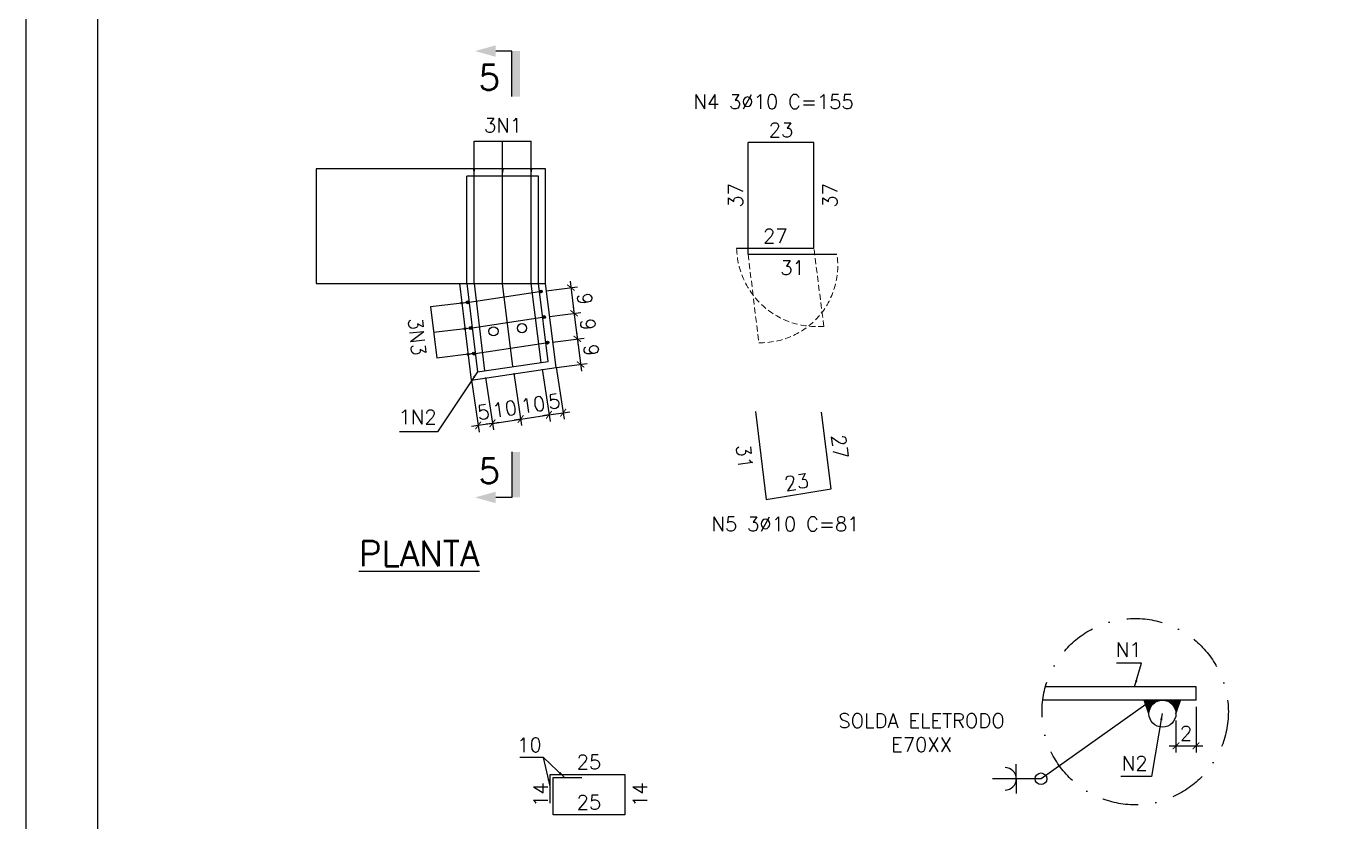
# Model space of a CAD drawing. Header units: centimetres. Extents: x 1658 to 19651, y 8082 to 11444.
# Drawn here: x 12168 to 13533, y 8997 to 9829 of the extents above; entities that cross this region are included whole.
import ezdxf

# ---------------------------------------------------------------- set-up
doc = ezdxf.new("R2010")
doc.units = ezdxf.units.CM
doc.header["$LTSCALE"] = 50
doc.header["$MEASUREMENT"] = 0
doc.header["$PDMODE"] = 67
for name, pattern in [('DASHDOT2', [0.5, 0.25, -0.125, 0, -0.125]), ('DASHED', [0.75, 0.5, -0.25]), ('HIDDEN', [0.375, 0.25, -0.125])]:
    doc.linetypes.add(name, pattern=pattern)
doc.layers.add('10 TRACEJADO', color=1, linetype='DASHED', lineweight=13)
for name, color, linetype in [('FORMATO-PRECON', 2, 'Continuous'), ('HACHURAS-PRECON', 1, 'Continuous'), ('IND- CORTE-PRECON', 4, 'Continuous'), ('LINHA-01-PRECON', 1, 'Continuous'), ('LINHA-02-PRECON', 2, 'Continuous'), ('LINHA-03-PRECON', 3, 'Continuous'), ('LINHA-04-PRECON', 4, 'Continuous'), ('TEXTO-20-PRECON', 2, 'Continuous'), ('TEXTO-35-PRECON', 5, 'Continuous'), ('X1', 2, 'Continuous')]:
    doc.layers.add(name, color=color, linetype=linetype)
doc.styles.add('PRECON-ROMANS', font='romans.shx')
doc.styles.add('ROMANS', font='ROMANS.SHX', dxfattribs={"oblique": 15, "height": 3})
doc.styles.get("Standard").update_dxf_attribs({"font": 'romans.shx'})
doc.dimstyles.new('ESC50-50', dxfattribs={"dimscale": 50, "dimtxt": 0.2, "dimasz": 0.15, "dimexe": 0.15, "dimexo": 0.15, "dimgap": 0.08, "dimtad": 1, "dimdec": 1, "dimzin": 12, "dimdsep": 46, "dimtxsty": 'Standard', "dimblk": 'ARCHTICK', "dimcen": 0.09, "dimdle": 0.15, "dimclrd": 256, "dimclre": 256, "dimclrt": 2, "dimazin": 3, "dimtfac": 1, "dimtdec": 1, "dimtmove": 1, "dimatfit": 2, "dimfxl": 0.15, "dimtolj": 1, "dimtzin": 0, "dimarcsym": 0})
doc.dimstyles.new('ESC75-25', dxfattribs={"dimscale": 0, "dimtxt": 15, "dimasz": 7, "dimexe": 7, "dimexo": 7, "dimgap": 5.5, "dimtad": 1, "dimdec": 1, "dimlfac": 0.333333, "dimdsep": 46, "dimtxsty": 'Standard', "dimblk": 'ARCHTICK', "dimcen": 0.1, "dimdle": 7, "dimclrd": 256, "dimclre": 256, "dimclrt": 2, "dimadec": 0, "dimazin": 0, "dimtfac": 1, "dimtdec": 1, "dimtix": 1, "dimtmove": 2, "dimatfit": 3, "dimfxl": 1, "dimarcsym": 0})
doc.dimstyles.new('ESC75-75', dxfattribs={"dimscale": 0, "dimtxt": 15, "dimasz": 7, "dimexe": 7, "dimexo": 7, "dimgap": 5.5, "dimtad": 1, "dimdec": 1, "dimdsep": 46, "dimtxsty": 'Standard', "dimblk": 'ARCHTICK', "dimcen": 0.1, "dimdle": 7, "dimclrd": 256, "dimclre": 256, "dimclrt": 2, "dimadec": 0, "dimazin": 0, "dimtfac": 1, "dimtdec": 1, "dimtix": 1, "dimtmove": 2, "dimatfit": 3, "dimfxl": 1, "dimarcsym": 0})

# ---------------------------------------------------------------- blocks, each defined once
blk = doc.blocks.new('A$C2E607E54')
at = {"layer": 'FORMATO-PRECON'}
blk.add_lwpolyline([(0, 4200), (2970, 4200), (2970, 0), (0, 0)], close=True, dxfattribs=at)
at = {"layer": 'FORMATO-PRECON', "color": 6}
blk.add_lwpolyline([(100, 3950), (2870, 3950), (2870, 100), (100, 100)], close=True, dxfattribs=at)
blk = doc.blocks.new('*D311')
at = {"layer": 'Defpoints', "color": 0, "linetype": 'Continuous', "transparency": 16777216}
for p in [(12924, 9707.7), (12993, 9707.7), (12993, 9707.7)]:
    blk.add_point(p, dxfattribs=at)
at = {"layer": 'LINHA-01-PRECON', "color": 2, "linetype": 'Continuous', "transparency": 16777216, "insert": (12958.5, 9720.7), "char_height": 15, "attachment_point": 5}
blk.add_mtext('23', dxfattribs=at)
blk = doc.blocks.new('_ArchTick')
at = {"color": 0, "linetype": 'ByBlock', "const_width": 0.15}
blk.add_lwpolyline([(-0.5, -0.5), (0.5, 0.5)], dxfattribs=at)
blk = doc.blocks.new('*D312')
at = {"layer": 'Defpoints', "color": 0, "linetype": 'Continuous', "transparency": 16777216}
for p in [(12924, 9707.7), (12924, 9596.7), (12924, 9596.7)]:
    blk.add_point(p, dxfattribs=at)
at = {"layer": 'LINHA-01-PRECON', "color": 2, "linetype": 'Continuous', "transparency": 16777216, "insert": (12911, 9652.2), "char_height": 15, "attachment_point": 5, "rotation": 90}
blk.add_mtext('37', dxfattribs=at)
blk = doc.blocks.new('*D313')
at = {"layer": 'Defpoints', "color": 0, "linetype": 'Continuous', "transparency": 16777216}
for p in [(12993, 9707.7), (12993, 9596.7), (12993, 9596.7)]:
    blk.add_point(p, dxfattribs=at)
at = {"layer": 'LINHA-01-PRECON', "color": 2, "linetype": 'Continuous', "transparency": 16777216, "insert": (13009.9, 9652.2), "char_height": 15, "attachment_point": 5, "rotation": 90}
blk.add_mtext('37', dxfattribs=at)
blk = doc.blocks.new('*D314')
at = {"layer": 'Defpoints', "color": 0, "linetype": 'Continuous', "transparency": 16777216}
for p in [(12912, 9596.7), (12993, 9596.7), (12993, 9596.7)]:
    blk.add_point(p, dxfattribs=at)
at = {"layer": 'LINHA-01-PRECON', "color": 2, "linetype": 'Continuous', "transparency": 16777216, "insert": (12952.5, 9609.7), "char_height": 15, "attachment_point": 5}
blk.add_mtext('27', dxfattribs=at)
blk = doc.blocks.new('*D315')
at = {"layer": 'Defpoints', "color": 0, "linetype": 'Continuous', "transparency": 16777216}
for p in [(12924, 9590.7), (12924, 9590.7), (13017, 9590.7)]:
    blk.add_point(p, dxfattribs=at)
at = {"layer": 'LINHA-01-PRECON', "color": 2, "linetype": 'Continuous', "transparency": 16777216, "insert": (12970.5, 9576.5), "char_height": 15, "attachment_point": 5}
blk.add_mtext('31', dxfattribs=at)
blk = doc.blocks.new('*D316')
at = {"layer": 'Defpoints', "color": 0, "linetype": 'Continuous', "transparency": 16777216}
for p in [(12931.7, 9426.2), (12942.8, 9333.9), (12942.8, 9333.9)]:
    blk.add_point(p, dxfattribs=at)
at = {"layer": 'LINHA-01-PRECON', "color": 2, "linetype": 'Continuous', "transparency": 16777216, "insert": (12920.2, 9378.7), "char_height": 15, "attachment_point": 5, "rotation": 276.8701}
blk.add_mtext('31', dxfattribs=at)
blk = doc.blocks.new('*D317')
at = {"layer": 'Defpoints', "color": 0, "linetype": 'Continuous', "transparency": 16777216}
for p in [(13000.8, 9425.3), (13010.8, 9345), (13010.8, 9345)]:
    blk.add_point(p, dxfattribs=at)
at = {"layer": 'LINHA-01-PRECON', "color": 2, "linetype": 'Continuous', "transparency": 16777216, "insert": (13019.9, 9389.3), "char_height": 15, "attachment_point": 5, "rotation": 277.1108}
blk.add_mtext('27', dxfattribs=at)
blk = doc.blocks.new('*D318')
at = {"layer": 'Defpoints', "color": 0, "linetype": 'Continuous', "transparency": 16777216}
for p in [(12942.8, 9333.9), (12942.8, 9333.9), (13010.8, 9345)]:
    blk.add_point(p, dxfattribs=at)
at = {"layer": 'LINHA-01-PRECON', "color": 2, "linetype": 'Continuous', "transparency": 16777216, "insert": (12974.7, 9352.3), "char_height": 15, "attachment_point": 5, "rotation": 9.2738}
blk.add_mtext('23', dxfattribs=at)
blk = doc.blocks.new('IND-CORTE-')
at = {"layer": 'IND- CORTE-PRECON', "color": 1}
for p, q in [((-11.2, 63.5), (-33.6, 63.5)), ((-11.2, 0), (-11.2, 63.5))]:
    blk.add_line(p, q, dxfattribs=at)
for points in [[(-33.6, 71.5), (-62.5, 63.5), (-33.6, 55.4)], [(0, 0), (-11.2, 0), (0, 63.5), (-11.2, 63.5)]]:
    blk.add_solid(points, dxfattribs=at)
at = {"layer": 'IND- CORTE-PRECON', "linetype": 'Continuous', "style": 'ROMANS', "flags": 8}
blk.add_attdef('B', (-57.7, 9.1), '', height=35, dxfattribs=at)
blk = doc.blocks.new('*D322')
at = {"layer": 'Defpoints', "color": 0, "transparency": 16777216}
for p in [(12677.8, 9473), (12648.2, 9468.6), (12686, 9418.2)]:
    blk.add_point(p, dxfattribs=at)
at = {"layer": 'LINHA-01-PRECON', "lineweight": -2, "transparency": 16777216}
for p, q in [((12649.3, 9461.7), (12657.5, 9406.8)), ((12678.8, 9466.1), (12687, 9411.3)), ((12656.5, 9413.7), (12686, 9418.2)), ((12686, 9418.2), (12692.9, 9419.2)), ((12656.5, 9413.7), (12649.5, 9412.7))]:
    blk.add_line(p, q, dxfattribs=at)
at = {"layer": 'LINHA-01-PRECON', "lineweight": -2, "transparency": 16777216, "xscale": 7, "yscale": 7, "zscale": 7}
for p, rotation in [((12656.5, 9413.7), 8.533724984726438), ((12686, 9418.2), 188.5337249847265)]:
    blk.add_blockref('_ArchTick', p, dxfattribs=dict(at, rotation=rotation))
at = {"layer": 'LINHA-01-PRECON', "color": 2, "transparency": 16777216, "insert": (12669.3, 9428.8), "char_height": 15, "attachment_point": 5, "rotation": 8.5337}
blk.add_mtext('10', dxfattribs=at)
blk = doc.blocks.new('*D323')
at = {"layer": 'Defpoints', "color": 0, "transparency": 16777216}
for p in [(12677.8, 9473), (12707.4, 9477.5), (12715.6, 9422.6)]:
    blk.add_point(p, dxfattribs=at)
at = {"layer": 'LINHA-01-PRECON', "lineweight": -2, "transparency": 16777216}
for p, q in [((12708.5, 9470.5), (12716.7, 9415.7)), ((12678.8, 9466.1), (12687, 9411.3)), ((12686, 9418.2), (12679.1, 9417.1)), ((12686, 9418.2), (12715.6, 9422.6)), ((12715.6, 9422.6), (12722.6, 9423.7))]:
    blk.add_line(p, q, dxfattribs=at)
at = {"layer": 'LINHA-01-PRECON', "lineweight": -2, "transparency": 16777216, "xscale": 7, "yscale": 7, "zscale": 7}
for p, rotation in [((12686, 9418.2), 8.533724984726357), ((12715.6, 9422.6), 188.5337249847264)]:
    blk.add_blockref('_ArchTick', p, dxfattribs=dict(at, rotation=rotation))
at = {"layer": 'LINHA-01-PRECON', "color": 2, "transparency": 16777216, "insert": (12698.9, 9433.3), "char_height": 15, "attachment_point": 5, "rotation": 8.5337}
blk.add_mtext('10', dxfattribs=at)
blk = doc.blocks.new('*D324')
at = {"layer": 'Defpoints', "color": 0, "transparency": 16777216}
for p in [(12707.4, 9477.5), (12722.3, 9479.3), (12730.5, 9424.8)]:
    blk.add_point(p, dxfattribs=at)
at = {"layer": 'LINHA-01-PRECON', "lineweight": -2, "transparency": 16777216}
for p, q in [((12708.5, 9470.5), (12716.7, 9415.7)), ((12723.3, 9472.4), (12731.5, 9417.9)), ((12715.6, 9422.6), (12708.7, 9421.6)), ((12715.6, 9422.6), (12730.5, 9424.8)), ((12730.5, 9424.8), (12737.4, 9425.9))]:
    blk.add_line(p, q, dxfattribs=at)
at = {"layer": 'LINHA-01-PRECON', "lineweight": -2, "transparency": 16777216, "xscale": 7, "yscale": 7, "zscale": 7}
for p, rotation in [((12730.5, 9424.8), 188.5337249847264), ((12715.6, 9422.6), 8.533724984726357)]:
    blk.add_blockref('_ArchTick', p, dxfattribs=dict(at, rotation=rotation))
at = {"layer": 'LINHA-01-PRECON', "color": 2, "transparency": 16777216, "insert": (12721.1, 9436.6), "char_height": 15, "attachment_point": 5, "rotation": 8.5337}
blk.add_mtext('5', dxfattribs=at)
blk = doc.blocks.new('*D325')
at = {"layer": 'Defpoints', "color": 0, "transparency": 16777216}
for p in [(12633.4, 9466), (12648.1, 9468.6), (12641.5, 9411.5)]:
    blk.add_point(p, dxfattribs=at)
at = {"layer": 'LINHA-01-PRECON', "lineweight": -2, "transparency": 16777216}
for p, q in [((12634.4, 9459), (12642.6, 9404.6)), ((12649.2, 9461.6), (12657.4, 9406.8)), ((12641.5, 9411.5), (12634.6, 9410.5)), ((12656.4, 9413.7), (12641.5, 9411.5)), ((12656.4, 9413.7), (12663.3, 9414.8))]:
    blk.add_line(p, q, dxfattribs=at)
at = {"layer": 'LINHA-01-PRECON', "lineweight": -2, "transparency": 16777216, "xscale": 7, "yscale": 7, "zscale": 7}
for p, rotation in [((12641.5, 9411.5), 8.533724984748618), ((12656.4, 9413.7), 188.5337249847486)]:
    blk.add_blockref('_ArchTick', p, dxfattribs=dict(at, rotation=rotation))
at = {"layer": 'LINHA-01-PRECON', "color": 2, "transparency": 16777216, "insert": (12647, 9425.5), "char_height": 15, "attachment_point": 5, "rotation": 8.5337}
blk.add_mtext('5', dxfattribs=at)
blk = doc.blocks.new('*D326')
at = {"layer": 'Defpoints', "color": 0, "transparency": 16777216}
for p in [(12705.6, 9551.5), (12741.9, 9528.9), (12709, 9524.7)]:
    blk.add_point(p, dxfattribs=at)
at = {"layer": 'LINHA-01-PRECON', "lineweight": -2, "transparency": 16777216}
for p, q in [((12712.6, 9552.4), (12745.5, 9556.5)), ((12737.7, 9562.6), (12742.8, 9521.9)), ((12716, 9525.6), (12748.9, 9529.8))]:
    blk.add_line(p, q, dxfattribs=at)
at = {"layer": 'LINHA-01-PRECON', "lineweight": -2, "transparency": 16777216, "xscale": 7, "yscale": 7, "zscale": 7}
for p, rotation in [((12738.6, 9555.7), 97.18993435918281), ((12741.9, 9528.9), 277.1899343591828)]:
    blk.add_blockref('_ArchTick', p, dxfattribs=dict(at, rotation=rotation))
at = {"layer": 'LINHA-01-PRECON', "color": 2, "transparency": 16777216, "insert": (12753.1, 9543.9), "char_height": 15, "attachment_point": 5, "rotation": 277.1899}
blk.add_mtext('9', dxfattribs=at)
blk = doc.blocks.new('*D327')
at = {"layer": 'Defpoints', "color": 0, "transparency": 16777216}
for p in [(12709, 9524.7), (12712.5, 9497.9), (12745.3, 9502.1)]:
    blk.add_point(p, dxfattribs=at)
at = {"layer": 'LINHA-01-PRECON', "lineweight": -2, "transparency": 16777216}
for p, q in [((12716, 9525.6), (12748.9, 9529.8)), ((12741.1, 9535.8), (12746.2, 9495.1)), ((12719.4, 9498.8), (12752.3, 9503))]:
    blk.add_line(p, q, dxfattribs=at)
at = {"layer": 'LINHA-01-PRECON', "lineweight": -2, "transparency": 16777216, "xscale": 7, "yscale": 7, "zscale": 7}
for p, rotation in [((12741.9, 9528.9), 97.18993435918244), ((12745.3, 9502.1), 277.1899343591825)]:
    blk.add_blockref('_ArchTick', p, dxfattribs=dict(at, rotation=rotation))
at = {"layer": 'LINHA-01-PRECON', "color": 2, "transparency": 16777216, "insert": (12756.5, 9517.1), "char_height": 15, "attachment_point": 5, "rotation": 277.1899}
blk.add_mtext('9', dxfattribs=at)
blk = doc.blocks.new('*D328')
at = {"layer": 'Defpoints', "color": 0, "transparency": 16777216}
for p in [(12712.5, 9497.9), (12716.5, 9471.2), (12748.7, 9475.3)]:
    blk.add_point(p, dxfattribs=at)
at = {"layer": 'LINHA-01-PRECON', "lineweight": -2, "transparency": 16777216}
for p, q in [((12719.4, 9498.8), (12752.3, 9503)), ((12744.4, 9509), (12749.6, 9468.4)), ((12723.4, 9472.1), (12755.6, 9476.2))]:
    blk.add_line(p, q, dxfattribs=at)
at = {"layer": 'LINHA-01-PRECON', "lineweight": -2, "transparency": 16777216, "xscale": 7, "yscale": 7, "zscale": 7}
for p, rotation in [((12745.3, 9502.1), 97.18993435918244), ((12748.7, 9475.3), 277.1899343591825)]:
    blk.add_blockref('_ArchTick', p, dxfattribs=dict(at, rotation=rotation))
at = {"layer": 'LINHA-01-PRECON', "color": 2, "transparency": 16777216, "insert": (12759.9, 9490.3), "char_height": 15, "attachment_point": 5, "rotation": 277.1899}
blk.add_mtext('9', dxfattribs=at)
blk = doc.blocks.new('*D333')
at = {"layer": 'Defpoints', "color": 0, "linetype": 'Continuous', "transparency": 16777216}
for p in [(12719.9, 9004.1), (12794.9, 9004.1), (12794.9, 9004.1)]:
    blk.add_point(p, dxfattribs=at)
at = {"layer": 'LINHA-01-PRECON', "color": 2, "linetype": 'Continuous', "transparency": 16777216, "insert": (12757.4, 9017.1), "char_height": 15, "attachment_point": 5}
blk.add_mtext('25', dxfattribs=at)
blk = doc.blocks.new('*D334')
at = {"layer": 'Defpoints', "color": 0, "linetype": 'Continuous', "transparency": 16777216}
for p in [(12794.9, 9046.2), (12794.9, 9046.2), (12794.9, 9004.1)]:
    blk.add_point(p, dxfattribs=at)
at = {"layer": 'LINHA-01-PRECON', "color": 2, "linetype": 'Continuous', "transparency": 16777216, "insert": (12810.9, 9025.1), "char_height": 15, "attachment_point": 5, "rotation": 90}
blk.add_mtext('14', dxfattribs=at)
blk = doc.blocks.new('*D335')
at = {"layer": 'Defpoints', "color": 0, "linetype": 'Continuous', "transparency": 16777216}
for p in [(12719.9, 9046.2), (12719.9, 9046.2), (12794.9, 9046.2)]:
    blk.add_point(p, dxfattribs=at)
at = {"layer": 'LINHA-01-PRECON', "color": 2, "linetype": 'Continuous', "transparency": 16777216, "insert": (12757.4, 9059.2), "char_height": 15, "attachment_point": 5}
blk.add_mtext('25', dxfattribs=at)
blk = doc.blocks.new('*D336')
at = {"layer": 'Defpoints', "color": 0, "linetype": 'Continuous', "transparency": 16777216}
for p in [(12719.9, 9046.2), (12719.9, 9046.2), (12719.9, 9004.1)]:
    blk.add_point(p, dxfattribs=at)
at = {"layer": 'LINHA-01-PRECON', "color": 2, "linetype": 'Continuous', "transparency": 16777216, "insert": (12706.9, 9025.1), "char_height": 15, "attachment_point": 5, "rotation": 90}
blk.add_mtext('14', dxfattribs=at)
blk = doc.blocks.new('*D339')
at = {"layer": 'Defpoints', "color": 0, "transparency": 16777216}
for p in [(13392.8, 9123.9), (13371.8, 9109.8), (13392.8, 9076.2)]:
    blk.add_point(p, dxfattribs=at)
at = {"layer": 'LINHA-01-PRECON', "lineweight": -2, "transparency": 16777216}
for p, q in [((13392.8, 9116.9), (13392.8, 9069.2)), ((13371.8, 9102.8), (13371.8, 9069.2)), ((13364.8, 9076.2), (13399.8, 9076.2))]:
    blk.add_line(p, q, dxfattribs=at)
at = {"layer": 'LINHA-01-PRECON', "lineweight": -2, "transparency": 16777216, "xscale": 7, "yscale": 7, "zscale": 7, "rotation": 180}
blk.add_blockref('_ArchTick', (13371.8, 9076.2), dxfattribs=at)
at = {"layer": 'LINHA-01-PRECON', "lineweight": -2, "transparency": 16777216, "xscale": 7, "yscale": 7, "zscale": 7}
blk.add_blockref('_ArchTick', (13392.8, 9076.2), dxfattribs=at)
at = {"layer": 'LINHA-01-PRECON', "color": 2, "transparency": 16777216, "insert": (13382.3, 9089.2), "char_height": 15, "attachment_point": 5}
blk.add_mtext('2', dxfattribs=at)

msp = doc.modelspace()

# ---------------------------------------------------------------- hatches: boundary and pattern name
at = {"layer": 'LINHA-01-PRECON', "linetype": 'Continuous'}
h = msp.add_hatch(color=256, dxfattribs=at)
h.dxf.hatch_style = 1
edge = h.paths.add_edge_path()
edge.add_arc((12707.11, 9551.74), 1.5, 0, 360)
h = msp.add_hatch(color=256, dxfattribs=at)
h.dxf.hatch_style = 1
edge = h.paths.add_edge_path()
edge.add_arc((12630.52, 9540.29), 1.5, 0, 360)
h = msp.add_hatch(color=256, dxfattribs=at)
h.dxf.hatch_style = 1
edge = h.paths.add_edge_path()
edge.add_arc((12710.49, 9524.94), 1.5, 0, 360)
h = msp.add_hatch(color=256, dxfattribs=at)
h.dxf.hatch_style = 1
edge = h.paths.add_edge_path()
edge.add_arc((12633.76, 9513.47), 1.5, 0, 360)
h = msp.add_hatch(color=256, dxfattribs=at)
h.dxf.hatch_style = 1
edge = h.paths.add_edge_path()
edge.add_arc((12713.94, 9498.16), 1.5, 0, 360)
h = msp.add_hatch(color=256, dxfattribs=at)
h.dxf.hatch_style = 1
edge = h.paths.add_edge_path()
edge.add_arc((12636.99, 9486.66), 1.5, 0, 360)
at = {"layer": 'LINHA-01-PRECON'}
h = msp.add_hatch(dxfattribs=at)
h.set_pattern_fill('ANSI31', color=256, scale=8.4375, style=0)
h.set_pattern_definition([(45, (8336.096, 8621.7755), (-0.74577668, 0.74577668), [])])
h.paths.add_polyline_path([(13338.64, 9123.94), (13343.55, 9109.8, -0.4142136), (13357.68, 9123.94)])
h.paths.add_polyline_path([(13357.68, 9123.94, -0.4142136), (13371.81, 9109.8), (13376.72, 9123.94)])

# ---------------------------------------------------------------- linework, layer by layer
at = {"layer": '10 TRACEJADO', "linetype": 'HIDDEN', "ltscale": 0.5}
for p, q in [((13003.23, 9515.19), (12992.95, 9596.65)), ((12924.04, 9590.65), (12935.2, 9498.08))]:
    msp.add_line(p, q, dxfattribs=at)
for centre, radius, start, end in [((12995.96, 9598.83), 83.95, 181.48384, 274.96232), ((12937.13, 9578.79), 80.73, 268.62952, 8.45387)]:
    msp.add_arc(centre, radius, start, end, dxfattribs=at)
at = {"layer": 'LINHA-01-PRECON', "color": 1}
msp.add_lwpolyline([(13340.23, 9119.36), (13230.6, 9041.71), (13179.79, 9041.71)], dxfattribs=at)
at = {"layer": 'LINHA-01-PRECON', "linetype": 'Continuous'}
for centre in [(12707.11, 9551.74), (12630.52, 9540.29), (12710.49, 9524.94), (12633.76, 9513.47), (12713.94, 9498.16), (12636.99, 9486.66)]:
    msp.add_circle(centre, 1.5, dxfattribs=at)
at = {"layer": 'LINHA-01-PRECON', "color": 1, "linetype": 'DASHDOT2', "ltscale": 3}
msp.add_circle((13329.13, 9111.98), 97.5, dxfattribs=at)
at = {"layer": 'LINHA-02-PRECON'}
for p, q in [((12472.12, 9680.04), (12472.12, 9560.04)), ((12712.12, 9680.04), (12472.12, 9680.04)), ((12712.12, 9560.04), (12712.12, 9680.04)), ((12472.12, 9560.04), (12712.12, 9560.04)), ((12622.09, 9560.04), (12634.28, 9458.9)), ((12723.19, 9472.25), (12712.12, 9560.04)), ((12634.28, 9458.9), (12723.19, 9472.25)), ((13204.68, 9041.71), (13204.68, 9057.11)), ((13204.68, 9041.71), (13204.68, 9026.32))]:
    msp.add_line(p, q, dxfattribs=at)
for centre, radius in [((12657.6, 9510.07), 4.8), ((12687.44, 9513.29), 4.8), ((13230.6, 9041.71), 6.11)]:
    msp.add_circle(centre, radius, dxfattribs=at)
msp.add_arc((13192.84, 9041.71), 11.84, 270.31864, 89.68136, dxfattribs=at)
at = {"layer": 'LINHA-03-PRECON'}
for p, q in [((13392.85, 9138.07), (13235.18, 9138.07)), ((13392.85, 9123.94), (13392.85, 9138.07)), ((13392.85, 9123.94), (13232.36, 9123.94)), ((13343.55, 9109.8), (13338.64, 9123.94)), ((13366.21, 9123.94), (13366.21, 9123.94)), ((13371.81, 9109.8), (13376.72, 9123.94))]:
    msp.add_line(p, q, dxfattribs=at)
msp.add_circle((13357.68, 9109.8), 14.13, dxfattribs=at)
at = {"layer": 'LINHA-04-PRECON'}
for p, q in [((12992.95, 9707.65), (12924.04, 9707.65)), ((12924.04, 9590.65), (12924.04, 9707.65)), ((12992.95, 9596.65), (12992.95, 9707.65)), ((12704.56, 9672.54), (12629.64, 9672.54)), ((12629.64, 9560.04), (12629.64, 9672.54)), ((12637.2, 9560.04), (12637.2, 9672.54)), ((12666.8, 9560.04), (12666.8, 9672.54)), ((12697, 9560.04), (12697, 9672.54)), ((12704.56, 9560.04), (12704.56, 9672.54)), ((12992.95, 9596.65), (12912.04, 9596.65)), ((12924.04, 9590.65), (13016.98, 9590.65)), ((12629.64, 9560.04), (12640.8, 9467.47)), ((12637.2, 9560.04), (12648.22, 9468.58)), ((12677.78, 9473.02), (12666.8, 9560.04)), ((12707.41, 9477.46), (12697, 9560.04)), ((12714.83, 9478.58), (12704.56, 9560.04)), ((12632, 9540.47), (12705.63, 9551.52)), ((12635.24, 9513.65), (12709.01, 9524.72)), ((12638.47, 9486.83), (12712.39, 9497.93)), ((12640.8, 9467.47), (12714.83, 9478.58)), ((12931.68, 9426.2), (12942.8, 9333.93)), ((13010.83, 9345.03), (13000.81, 9425.33)), ((12942.8, 9333.93), (13010.83, 9345.03))]:
    msp.add_line(p, q, dxfattribs=at)
msp.add_lwpolyline([(12716.92, 9016.15), (12716.92, 9046.15), (12794.92, 9046.15), (12794.92, 9004.12), (12719.92, 9004.12), (12719.92, 9043.15), (12749.92, 9043.15)], dxfattribs=at)

# ---------------------------------------------------------------- block references
at = {"layer": 'HACHURAS-PRECON', "xscale": 0.7499999999999996, "yscale": 0.7499999999999996, "zscale": 0.7499999999999996}
msp.add_blockref('A$C2E607E54', (12168.36, 8293.94), dxfattribs=at)
at = {"layer": 'TEXTO-35-PRECON', "linetype": 'ByBlock'}
ref = msp.add_blockref('IND-CORTE-', (12685.12, 9755.67), dxfattribs=dict(at, xscale=0.75, yscale=0.75, zscale=0.75))
ref.add_attrib('B', '5', (12641.83, 9762.46), dxfattribs={"layer": 'IND- CORTE-PRECON', "color": 5, "linetype": 'Continuous', "height": 26.25, "style": 'ROMANS', "flags": 8})
ref = msp.add_blockref('IND-CORTE-', (12685.12, 9383.76), dxfattribs=dict(at, xscale=-0.75, yscale=0.75, zscale=0.75, rotation=180))
ref.add_attrib('B', '5', (12641.83, 9350.72), dxfattribs={"layer": 'IND- CORTE-PRECON', "color": 5, "linetype": 'Continuous', "height": 26.25, "style": 'ROMANS', "flags": 8})

# ---------------------------------------------------------------- texts
at = {"layer": 'LINHA-01-PRECON', "color": 2, "linetype": 'Continuous', "char_height": 15, "attachment_point": 5}
for s, insert in [('3N1', (12667.53, 9725.68)), ('1N2', (12578.14, 9420.23)), ('10', (12695.23, 9077.24))]:
    msp.add_mtext(s, dxfattribs=dict(at, insert=insert))
at = {"layer": 'LINHA-01-PRECON', "color": 2, "linetype": 'Continuous', "insert": (12577.61, 9504.36), "char_height": 15, "attachment_point": 5, "rotation": 275.84357}
msp.add_mtext('3N3', dxfattribs=at)
at = {"layer": 'LINHA-01-PRECON', "color": 4, "insert": (12579.77, 9277.51, -0.02), "char_height": 26.25, "attachment_point": 5}
msp.add_mtext('{\\LPLANTA}', dxfattribs=at)
at = {"layer": 'LINHA-01-PRECON', "color": 2, "char_height": 15, "attachment_point": 5}
for s, insert in [('N1', (13322.3, 9176.89)), ('N2', (13328.57, 9057.92))]:
    msp.add_mtext(s, dxfattribs=dict(at, insert=insert))
at = {"layer": 'TEXTO-20-PRECON', "insert": (13105.56, 9089.99), "char_height": 15, "attachment_point": 5, "style": 'PRECON-ROMANS'}
msp.add_mtext('\\A1;SOLDA ELETRODO\\PE70XX', dxfattribs=at)
at = {"layer": 'X1', "style": 'PRECON-ROMANS'}
for s, p in [('N4 3%%C10 C=155', (12866.82, 9742.75)), ('N5 3%%C10 C=81', (12885.69, 9300.91))]:
    msp.add_text(s, height=15, dxfattribs=at).set_placement(p)

# ---------------------------------------------------------------- dimensions: what is measured, and where the dimension line sits
at = {"layer": 'LINHA-01-PRECON', "linetype": 'Continuous'}
for base, p1, p2, picture, middle in [((12992.95, 9707.65), (12924.04, 9707.65), (12992.95, 9707.65), '*D311', (12958.49, 9720.65)), ((12992.95, 9596.65), (12912.04, 9596.65), (12992.95, 9596.65), '*D314', (12952.49, 9609.65)), ((12719.92, 9046.15), (12794.92, 9046.15), (12719.92, 9046.15), '*D335', (12757.42, 9059.15)), ((12794.92, 9004.12), (12719.92, 9004.12), (12794.92, 9004.12), '*D333', (12757.42, 9017.12))]:
    dim = msp.add_linear_dim(base=base, p1=p1, p2=p2, dimstyle='ESC75-25', override={"dimscale": 1, "dimse1": 1, "dimse2": 1, "dimsd1": 1, "dimsd2": 1}, dxfattribs=at)
    dim.commit()
    dim.dimension.update_dxf_attribs({"geometry": picture, "text_midpoint": middle})
for base, p1, p2, picture, middle in [((12924.04, 9596.65), (12924.04, 9707.65), (12924.04, 9596.65), '*D312', (12911.04, 9652.15)), ((12719.92, 9046.15), (12719.92, 9004.12), (12719.92, 9046.15), '*D336', (12706.92, 9025.13))]:
    dim = msp.add_linear_dim(base=base, p1=p1, p2=p2, angle=90, dimstyle='ESC75-25', override={"dimscale": 1, "dimse1": 1, "dimse2": 1, "dimsd1": 1, "dimsd2": 1}, dxfattribs=at)
    dim.commit()
    dim.dimension.update_dxf_attribs({"geometry": picture, "text_midpoint": middle})
for base, p1, p2, angle, picture, middle, dimtype in [((12992.95, 9596.65), (12992.95, 9707.65), (12992.95, 9596.65), 90, '*D313', (13009.86, 9652.15), 160), ((12942.8, 9333.93), (12931.68, 9426.2), (12942.8, 9333.93), 276.8701, '*D316', (12920.19, 9378.68), 161), ((13010.83, 9345.03), (13000.81, 9425.33), (13010.83, 9345.03), 277.11078, '*D317', (13019.9, 9389.33), 161), ((12794.92, 9046.15), (12794.92, 9004.12), (12794.92, 9046.15), 90, '*D334', (12810.88, 9025.13), 160)]:
    dim = msp.add_linear_dim(base=base, p1=p1, p2=p2, angle=angle, dimstyle='ESC75-25', override={"dimscale": 1, "dimse1": 1, "dimse2": 1, "dimsd1": 1, "dimsd2": 1}, dxfattribs=at)
    dim.commit()
    dim.dimension.update_dxf_attribs({"geometry": picture, "text_midpoint": middle, "dimtype": dimtype})
dim = msp.add_linear_dim(base=(12924.04, 9590.65), p1=(13016.98, 9590.65), p2=(12924.04, 9590.65), dimstyle='ESC75-25', override={"dimscale": 1, "dimse1": 1, "dimse2": 1, "dimsd1": 1, "dimsd2": 1}, dxfattribs=at)
dim.commit()
dim.dimension.update_dxf_attribs({"geometry": '*D315', "text_midpoint": (12970.51, 9576.46), "dimtype": 160})
at = {"layer": 'LINHA-01-PRECON'}
for p1, p2, distance, picture, middle in [((12705.63, 9551.52), (12709.01, 9524.72), 33.19, '*D326', (12753.15, 9543.9)), ((12648.22, 9468.58), (12677.78, 9473.02), -55.46, '*D322', (12669.3, 9428.81))]:
    dim = msp.add_aligned_dim(p1=p1, p2=p2, distance=distance, dimstyle='ESC75-25', override={"dimscale": 1}, dxfattribs=at)
    dim.commit()
    dim.dimension.update_dxf_attribs({"geometry": picture, "text_midpoint": middle})
for base, p1, p2, angle, picture, middle in [((12745.32, 9502.08), (12709.01, 9524.72), (12712.46, 9497.94), 97.18993, '*D327', (12756.53, 9517.11)), ((12748.7, 9475.3), (12712.46, 9497.94), (12716.47, 9471.24), 97.18993, '*D328', (12759.91, 9490.32)), ((12715.64, 9422.62), (12677.78, 9473.02), (12707.41, 9477.46), 188.53372, '*D323', (12698.9, 9433.25)), ((12730.47, 9424.84), (12707.41, 9477.46), (12722.3, 9479.31), 188.53372, '*D324', (12721.13, 9436.59)), ((12641.54, 9411.5), (12648.14, 9468.57), (12633.37, 9465.96), 8.53372, '*D325', (12647.03, 9425.47))]:
    dim = msp.add_linear_dim(base=base, p1=p1, p2=p2, angle=angle, dimstyle='ESC75-25', override={"dimscale": 1}, dxfattribs=at)
    dim.commit()
    dim.dimension.update_dxf_attribs({"geometry": picture, "text_midpoint": middle})
at = {"layer": 'LINHA-01-PRECON', "linetype": 'Continuous'}
dim = msp.add_aligned_dim(p1=(13010.83, 9345.03), p2=(12942.8, 9333.93), distance=0, dimstyle='ESC75-25', override={"dimscale": 1, "dimse1": 1, "dimse2": 1, "dimsd1": 1, "dimsd2": 1}, dxfattribs=at)
dim.commit()
dim.dimension.update_dxf_attribs({"geometry": '*D318', "text_midpoint": (12974.72, 9352.31)})
at = {"layer": 'LINHA-01-PRECON'}
dim = msp.add_linear_dim(base=(13392.85, 9076.22), p1=(13371.81, 9109.8), p2=(13392.85, 9123.94), text='2', dimstyle='ESC75-25', override={"dimscale": 1}, dxfattribs=at)
dim.commit()
dim.dimension.update_dxf_attribs({"geometry": '*D339', "text_midpoint": (13382.33, 9089.22)})

# ---------------------------------------------------------------- leaders
for points, dimstyle, override in [([(12637.2, 9672.54), (12637.2, 9708.92), (12697, 9708.92)], 'ESC50-50', {"dimgap": 0.08, "dimtad": 1}), ([(12667.1, 9672.54), (12667.1, 9708.92)], 'ESC50-50', {"dimgap": 0.08, "dimtad": 1}), ([(12697, 9672.54), (12697, 9708.92)], 'ESC50-50', {"dimgap": 0.08, "dimtad": 1}), ([(12630.52, 9540.29), (12591.61, 9535.6), (12598.08, 9481.97)], 'ESC50-50', {"dimgap": 0.08, "dimtad": 1}), ([(12633.76, 9513.47), (12594.84, 9508.78)], 'ESC50-50', {"dimgap": 0.08, "dimtad": 1}), ([(12636.99, 9486.66), (12598.08, 9481.97)], 'ESC50-50', {"dimgap": 0.08, "dimtad": 1}), ([(13328.53, 9138.07), (13335.78, 9162.86), (13309.75, 9162.86)], 'ESC75-25', {"dimscale": 1}), ([(13357.5, 9110.14), (13346.12, 9044.16), (13314.08, 9044.16)], 'ESC75-25', {"dimscale": 1})]:
    msp.add_leader(points, dimstyle=dimstyle, override=override, dxfattribs=at)
at = {"layer": 'LINHA-01-PRECON', "linetype": 'Continuous'}
for points in [[(12640.8, 9467.47), (12598.82, 9404.74), (12559.1, 9404.74)], [(12716.92, 9034.15), (12709.88, 9064.16), (12685.01, 9064.16)], [(12731.92, 9043.15), (12709.88, 9064.16)]]:
    msp.add_leader(points, dimstyle='ESC75-75', override={"dimscale": 1, "dimtad": 0}, dxfattribs=at)

doc.saveas('drawing.dxf')
